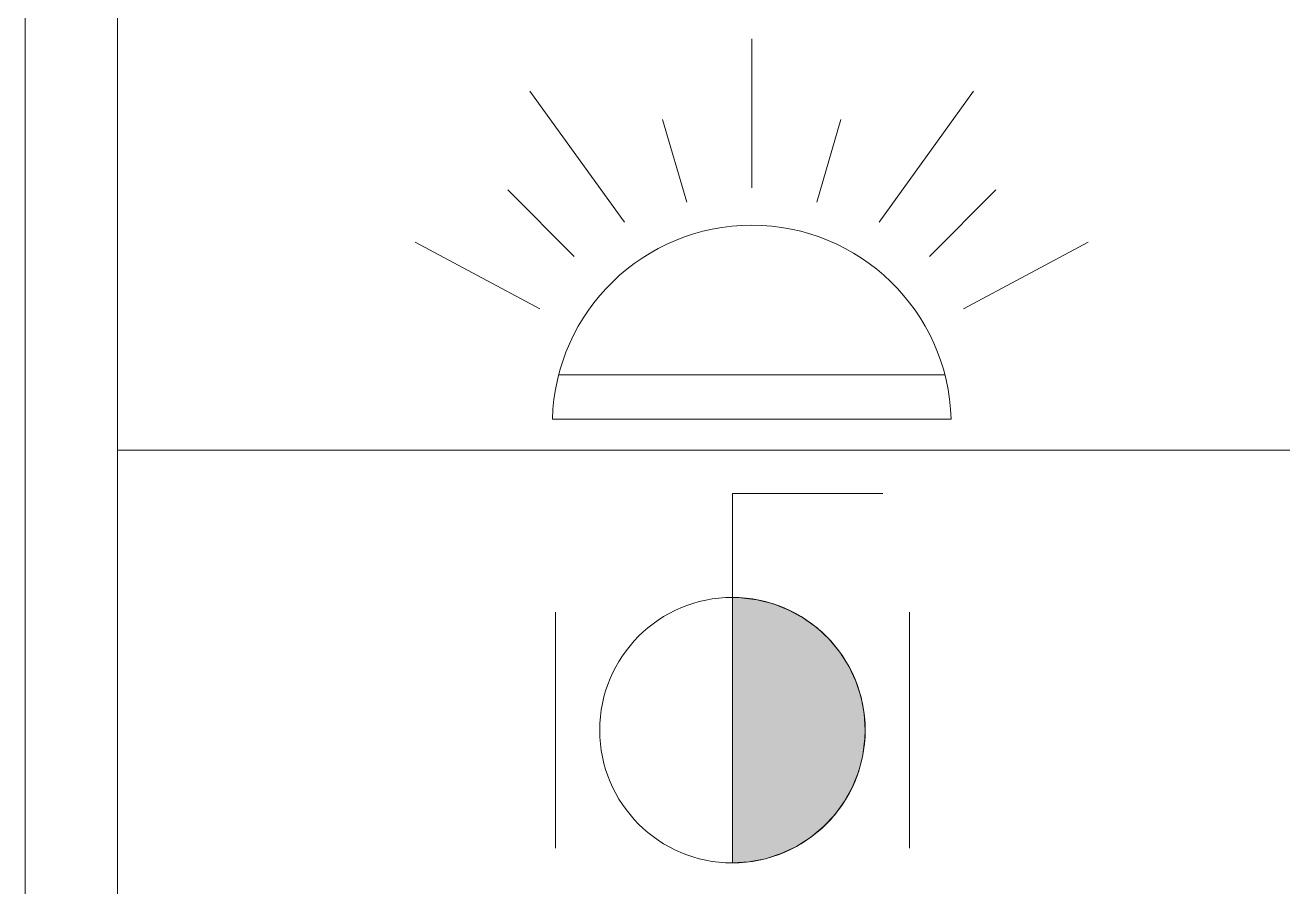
# Model space of a CAD drawing. Header units: millimetres. Extents: x 441156 to 441876, y 4514765 to 4515211.
# Drawn here: x 441278.925 to 441279.755, y 4514783.485 to 4514784.053 of the extents above; entities that cross this region are included whole.
import ezdxf

# ---------------------------------------------------------------- set-up
doc = ezdxf.new("R2010")
doc.units = ezdxf.units.MM
for name, color, linetype, lineweight, true_color in [('05 ESQUEMAS HIDRAULICOS nuevos_dwg _6_', 7, 'Continuous', 18, 0x767676), ('0DM_FOCOS', 190, 'Continuous', 9, 0x7f00ff), ('A-DETL', 7, 'Continuous', 50, 0x008000)]:
    doc.layers.add(name, color=color, linetype=linetype, lineweight=lineweight, true_color=true_color)
doc.layers.add('A-DETL-GENF', color=7, linetype='Continuous', lineweight=9)
doc.layers.add('A-DETL-THIN', color=7, linetype='Continuous', lineweight=9)

# ---------------------------------------------------------------- blocks, each defined once
blk = doc.blocks.new('05 ESQUEMAS HIDRAULICOS nuevos_dwg_FOCO-1107629-01_ARQ_HIDRAULICA PISCINA ADULTOS')
at = {"layer": '0DM_FOCOS', "color": 20, "true_color": 0xff3f00}
for p, q in [((284.1514, 131.3029), (284.1514, 131.5357)), ((283.9524, 131.2494), (283.8047, 131.4539)), ((284.3505, 131.2494), (284.4982, 131.4539)), ((284.0498, 131.2808), (284.0121, 131.4098)), ((284.253, 131.2808), (284.2908, 131.4098)), ((283.7701, 131.2997), (283.8738, 131.1959)), ((284.5327, 131.2997), (284.429, 131.1959)), ((283.6255, 131.2179), (283.8204, 131.1141)), ((284.6773, 131.2179), (284.4825, 131.1141)), ((283.8496, 131.0108), (284.4532, 131.0108)), ((283.8398, 130.9416), (284.463, 130.9416))]:
    blk.add_line(p, q, dxfattribs=at)
blk.add_arc((284.1514, 130.9328), 0.3117, 1.6171, 178.3829, dxfattribs=at)

msp = doc.modelspace()

# ---------------------------------------------------------------- hatches: boundary and pattern name
at = {"layer": 'A-DETL-GENF', "true_color": 0xff00ff}
msp.add_hatch(color=6, dxfattribs=at).paths.add_polyline_path([(441279.39158685, 4514783.50051672), (441279.40256865, 4514783.50120763), (441279.41337726, 4514783.50326948), (441279.42384222, 4514783.50666976), (441279.4337985, 4514783.51135482), (441279.44308907, 4514783.5172508), (441279.45156742, 4514783.5242647), (441279.45909984, 4514783.53228592), (441279.46556754, 4514783.54118794), (441279.47086852, 4514783.55083039), (441279.47491919, 4514783.5610612), (441279.47765565, 4514783.57171902), (441279.47920766, 4514783.58813752), (441279.47851674, 4514783.59911932), (441279.47645489, 4514783.60992793), (441279.47305461, 4514783.62039289), (441279.46836955, 4514783.63034916), (441279.46247357, 4514783.63963973), (441279.45545967, 4514783.64811809), (441279.44743845, 4514783.65565051), (441279.43853643, 4514783.66211821), (441279.42889398, 4514783.66741919), (441279.41866317, 4514783.67146985), (441279.40800535, 4514783.67420632), (441279.39158685, 4514783.67575832)])

# ---------------------------------------------------------------- linework, layer by layer
at = {"layer": 'A-DETL', "color": 7, "lineweight": 9}
for p, q in [((441278.92472199, 4514785.61723112, 0.0000002), (441278.92472199, 4514782.76080169, 0.0000002)), ((441278.98566513, 4514785.29328696, 0.0000002), (441278.98566513, 4514782.86085696, 0.0000002)), ((441278.98566513, 4514783.77301821, 0.0000002), (441283.309657, 4514783.77301821, 0.0000002))]:
    msp.add_line(p, q, dxfattribs=at)
at = {"layer": 'A-DETL', "color": 6, "lineweight": 9, "true_color": 0xff00ff}
for p, q in [((441279.49079413, 4514783.74442864, 0.0000002), (441279.39158685, 4514783.74442864, 0.0000002)), ((441279.39158685, 4514783.74442864, 0.0000002), (441279.39158685, 4514783.67575832, 0.0000002)), ((441279.39158685, 4514783.67575832, 0.0000002), (441279.39158685, 4514783.50051672, 0.0000002)), ((441279.27471904, 4514783.51022564, 0.0000002), (441279.27471904, 4514783.66604939, 0.0000002)), ((441279.50845466, 4514783.51022564, 0.0000002), (441279.50845466, 4514783.66604939, 0.0000002))]:
    msp.add_line(p, q, dxfattribs=at)
msp.add_circle((441279.39158685, 4514783.58813752, 0.0000002), 0.0876208, dxfattribs=at)
at = {"layer": 'A-DETL-THIN'}
for p, q in [((441279.39158685, 4514783.67575832, 0.0000002), (441279.39158685, 4514783.50051672, 0.0000002)), ((441279.39708861, 4514783.67558542, 0.0000002), (441279.39158685, 4514783.67575832, 0.0000002)), ((441279.40800535, 4514783.67420632, 0.0000002), (441279.39708861, 4514783.67558542, 0.0000002)), ((441279.41866317, 4514783.67146985, 0.0000002), (441279.40800535, 4514783.67420632, 0.0000002)), ((441279.42889398, 4514783.66741919, 0.0000002), (441279.41866317, 4514783.67146985, 0.0000002)), ((441279.43853643, 4514783.66211821, 0.0000002), (441279.42889398, 4514783.66741919, 0.0000002)), ((441279.44743845, 4514783.65565051, 0.0000002), (441279.43853643, 4514783.66211821, 0.0000002)), ((441279.45545967, 4514783.64811809, 0.0000002), (441279.44743845, 4514783.65565051, 0.0000002)), ((441279.46247357, 4514783.63963973, 0.0000002), (441279.45545967, 4514783.64811809, 0.0000002)), ((441279.46836955, 4514783.63034916, 0.0000002), (441279.46247357, 4514783.63963973, 0.0000002)), ((441279.47305461, 4514783.62039289, 0.0000002), (441279.46836955, 4514783.63034916, 0.0000002)), ((441279.47645489, 4514783.60992793, 0.0000002), (441279.47305461, 4514783.62039289, 0.0000002)), ((441279.47851674, 4514783.59911932, 0.0000002), (441279.47645489, 4514783.60992793, 0.0000002)), ((441279.47920766, 4514783.58813752, 0.0000002), (441279.47851674, 4514783.59911932, 0.0000002)), ((441279.47765565, 4514783.57171902, 0.0000002), (441279.47903476, 4514783.58263576, 0.0000002)), ((441279.47903476, 4514783.58263576, 0.0000002), (441279.47920766, 4514783.58813752, 0.0000002)), ((441279.47491919, 4514783.5610612, 0.0000002), (441279.47765565, 4514783.57171902, 0.0000002)), ((441279.47086852, 4514783.55083039, 0.0000002), (441279.47491919, 4514783.5610612, 0.0000002)), ((441279.46556754, 4514783.54118794, 0.0000002), (441279.47086852, 4514783.55083039, 0.0000002)), ((441279.45909984, 4514783.53228592, 0.0000002), (441279.46556754, 4514783.54118794, 0.0000002)), ((441279.45156742, 4514783.5242647, 0.0000002), (441279.45909984, 4514783.53228592, 0.0000002)), ((441279.44308907, 4514783.5172508, 0.0000002), (441279.45156742, 4514783.5242647, 0.0000002)), ((441279.4337985, 4514783.51135482, 0.0000002), (441279.44308907, 4514783.5172508, 0.0000002)), ((441279.41337726, 4514783.50326948, 0.0000002), (441279.42384222, 4514783.50666976, 0.0000002)), ((441279.42384222, 4514783.50666976, 0.0000002), (441279.4337985, 4514783.51135482, 0.0000002)), ((441279.39158685, 4514783.50051672, 0.0000002), (441279.40256865, 4514783.50120763, 0.0000002)), ((441279.40256865, 4514783.50120763, 0.0000002), (441279.41337726, 4514783.50326948, 0.0000002))]:
    msp.add_line(p, q, dxfattribs=at)

# ---------------------------------------------------------------- block references
at = {"layer": '05 ESQUEMAS HIDRAULICOS nuevos_dwg _6_', "color": 20, "true_color": 0xff3f00, "xscale": 0.4222968749999999, "yscale": 0.4222968749999999, "zscale": 0.4222968749999999}
msp.add_blockref('05 ESQUEMAS HIDRAULICOS nuevos_dwg_FOCO-1107629-01_ARQ_HIDRAULICA PISCINA ADULTOS', (441159.40809536, 4514728.49724597, 0.0000002), dxfattribs=at)

doc.saveas('drawing.dxf')
